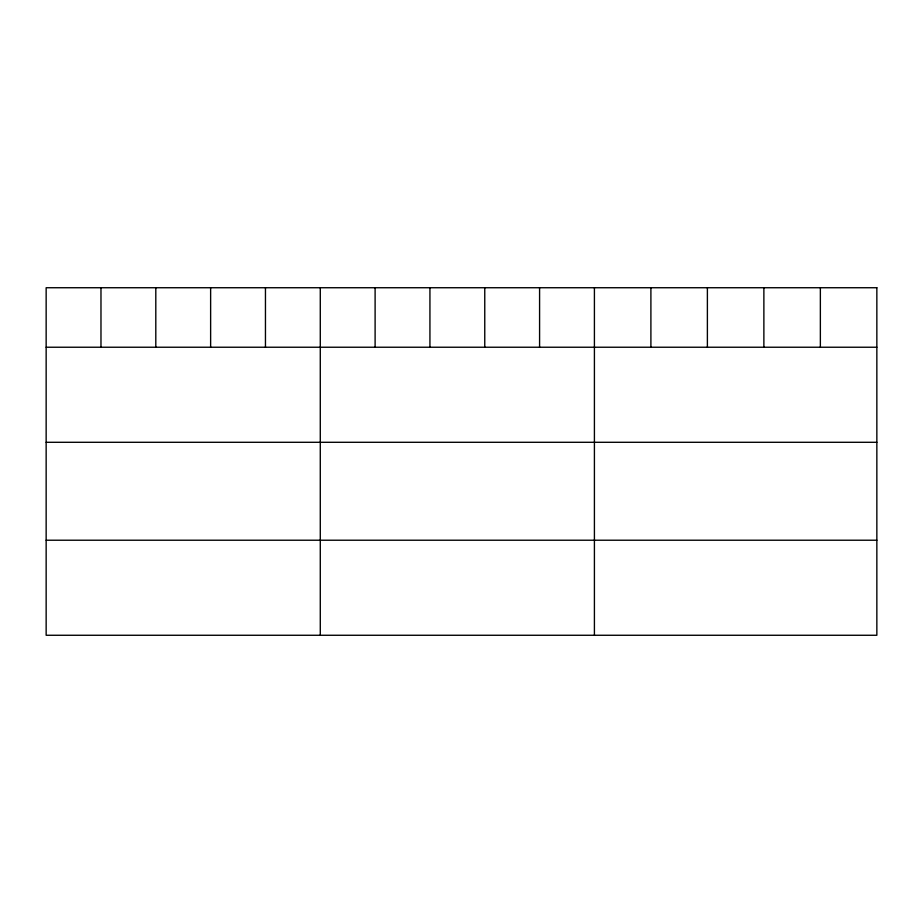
<?xml version="1.0" encoding="UTF-8"?>
<svg xmlns="http://www.w3.org/2000/svg" width="923" height="923" viewBox="0 0 923 923"><rect width="100%" height="100%" fill="white"/><g stroke="black" fill="none" stroke-linecap="round" stroke-linejoin="round"><path stroke-width="1.38" d="M46.15 347.233L876.85 347.233M46.15 442.29L876.85 442.29M46.15 540.22L876.85 540.22M820.362 287.734L820.362 347.233M763.875 287.734L763.875 347.233M707.387 287.734L707.387 347.233M650.9 287.734L650.9 347.233M594.412 287.734L594.412 635.266M539.586 287.734L539.586 347.233M484.76 287.734L484.76 347.233M429.933 287.734L429.933 347.233M375.107 287.734L375.107 347.233M320.281 287.734L320.281 635.266M265.455 287.734L265.455 347.233M210.629 287.734L210.629 347.233M155.802 287.734L155.802 347.233M100.976 287.734L100.976 347.233M876.85 287.734L46.15 287.734L46.15 635.266L876.85 635.266L876.85 287.734"/></g></svg>
